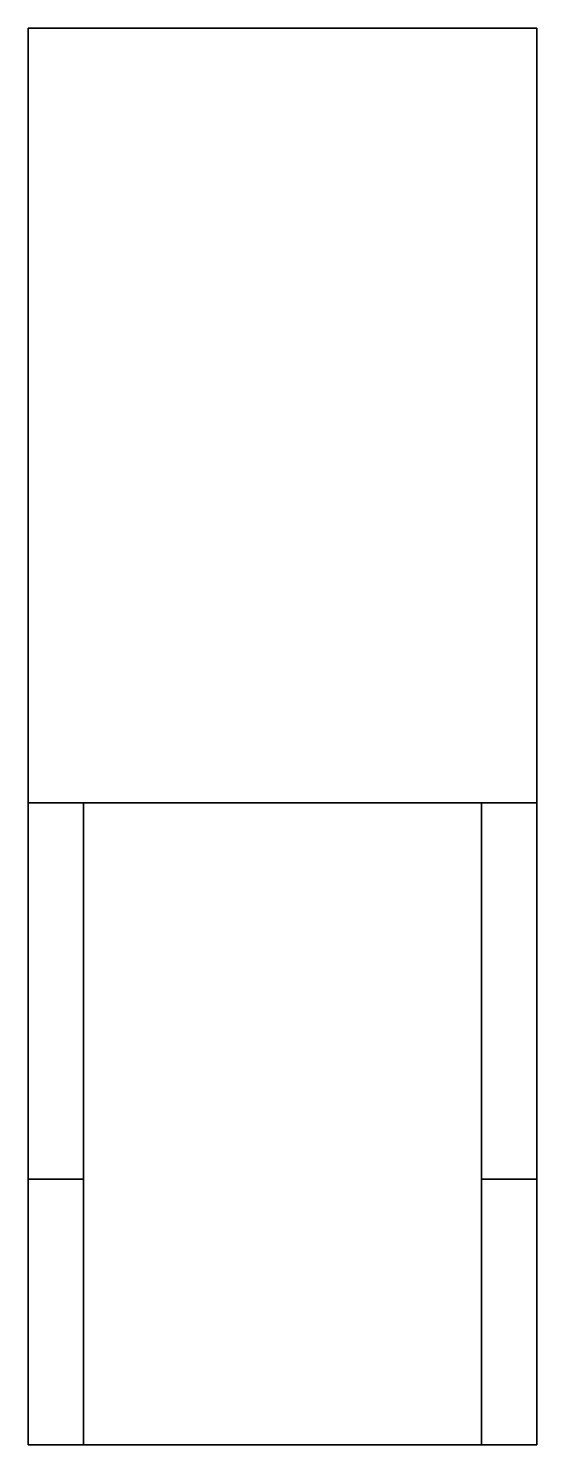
# Model space of a CAD drawing. Extents: x -0.115 to 0.115, y 0.115 to 0.755.
import ezdxf

# ---------------------------------------------------------------- set-up
doc = ezdxf.new("R2010")
doc.units = 0
doc.layers.add('GUNSHIELD', color=4, linetype='CONTINUOUS')

msp = doc.modelspace()

# ---------------------------------------------------------------- linework, layer by layer
at = {"layer": 'GUNSHIELD'}
for points in [[(0.115, 0.755, -0.07), (0.115, 0.755, -0.14), (-0.115, 0.755, -0.14), (-0.115, 0.755, -0.07)], [(-0.115, 0.755, -0.14), (-0.115, 0.405, -0.14), (-0.115, 0.405, -0.07), (-0.115, 0.755, -0.07)], [(0.115, 0.755, -0.14), (0.115, 0.405, -0.14), (-0.115, 0.405, -0.14), (-0.115, 0.755, -0.14)], [(-0.115, 0.755, -0.07), (-0.115, 0.405, -0.07), (0.115, 0.405, -0.07), (0.115, 0.755, -0.07)], [(0.115, 0.405, -0.07), (0.115, 0.405, -0.14), (0.115, 0.755, -0.14), (0.115, 0.755, -0.07)], [(-0.115, 0.405, -0.07), (-0.115, 0.405, -0.14), (0.115, 0.405, -0.14), (0.115, 0.405, -0.07)], [(-0.115, 0.405, -0.12), (-0.115, 0.235, -0.12), (-0.115, 0.235, -0.07), (-0.115, 0.405, -0.07)], [(-0.09, 0.405, -0.12), (-0.09, 0.235, -0.12), (-0.115, 0.235, -0.12), (-0.115, 0.405, -0.12)], [(-0.115, 0.405, -0.07), (-0.115, 0.235, -0.07), (-0.09, 0.235, -0.07), (-0.09, 0.405, -0.07)], [(-0.09, 0.405, -0.14), (-0.09, 0.115, -0.14), (-0.09, 0.235, -0.12), (-0.09, 0.405, -0.12)], [(0.09, 0.405, -0.14), (0.09, 0.115, -0.14), (-0.09, 0.115, -0.14), (-0.09, 0.405, -0.14)], [(-0.09, 0.405, -0.07), (-0.09, 0.115, -0.07), (0.09, 0.115, -0.07), (0.09, 0.405, -0.07)], [(0.09, 0.235, -0.12), (0.09, 0.115, -0.14), (0.09, 0.405, -0.14), (0.09, 0.405, -0.12)], [(0.09, 0.405, -0.07), (0.09, 0.235, -0.07), (0.115, 0.235, -0.07), (0.115, 0.405, -0.07)], [(0.115, 0.405, -0.12), (0.115, 0.235, -0.12), (0.09, 0.235, -0.12), (0.09, 0.405, -0.12)], [(0.115, 0.235, -0.07), (0.115, 0.235, -0.12), (0.115, 0.405, -0.12), (0.115, 0.405, -0.07)], [(-0.115, 0.235, -0.12), (-0.115, 0.115, -0.14), (-0.115, 0.115, 0.035), (-0.115, 0.235, -0.07)], [(-0.09, 0.235, -0.12), (-0.09, 0.115, -0.14), (-0.115, 0.115, -0.14), (-0.115, 0.235, -0.12)], [(-0.115, 0.235, -0.07), (-0.115, 0.115, 0.035), (-0.09, 0.115, 0.035), (-0.09, 0.235, -0.07)], [(-0.09, 0.115, 0.035), (-0.09, 0.115, -0.14), (-0.09, 0.235, -0.12), (-0.09, 0.235, -0.07)], [(0.115, 0.235, -0.12), (0.115, 0.115, -0.14), (0.09, 0.115, -0.14), (0.09, 0.235, -0.12)], [(0.09, 0.235, -0.07), (0.09, 0.115, 0.035), (0.115, 0.115, 0.035), (0.115, 0.235, -0.07)], [(0.09, 0.235, -0.12), (0.09, 0.115, -0.14), (0.09, 0.115, 0.035), (0.09, 0.235, -0.07)], [(0.115, 0.115, 0.035), (0.115, 0.115, -0.14), (0.115, 0.235, -0.12), (0.115, 0.235, -0.07)]]:
    msp.add_3dface(points, dxfattribs=at)

doc.saveas('drawing.dxf')
